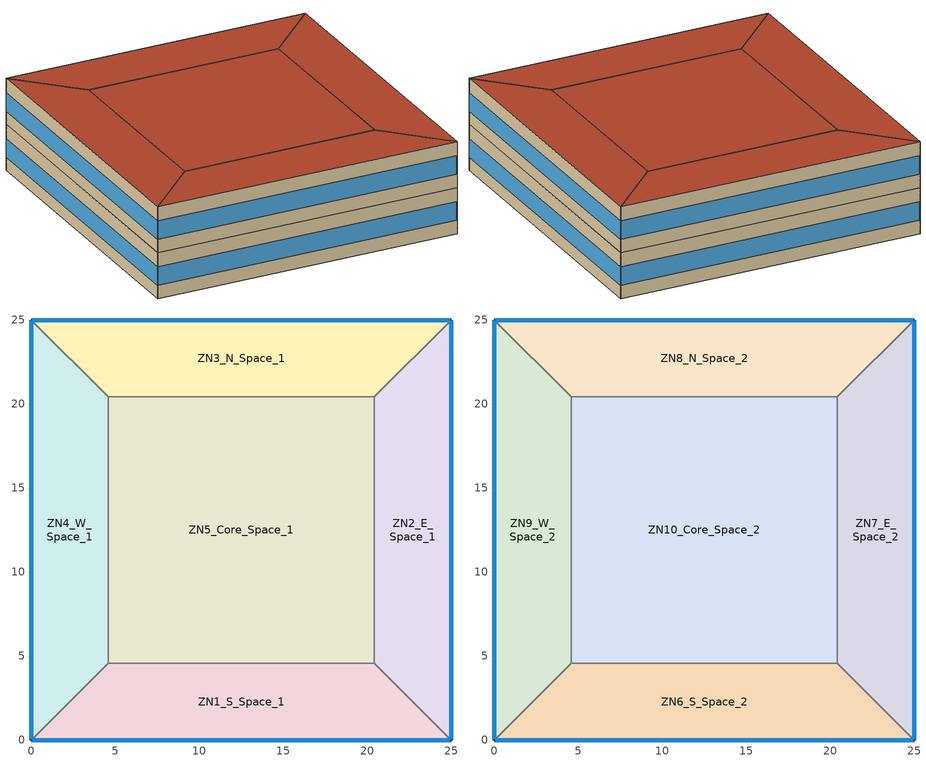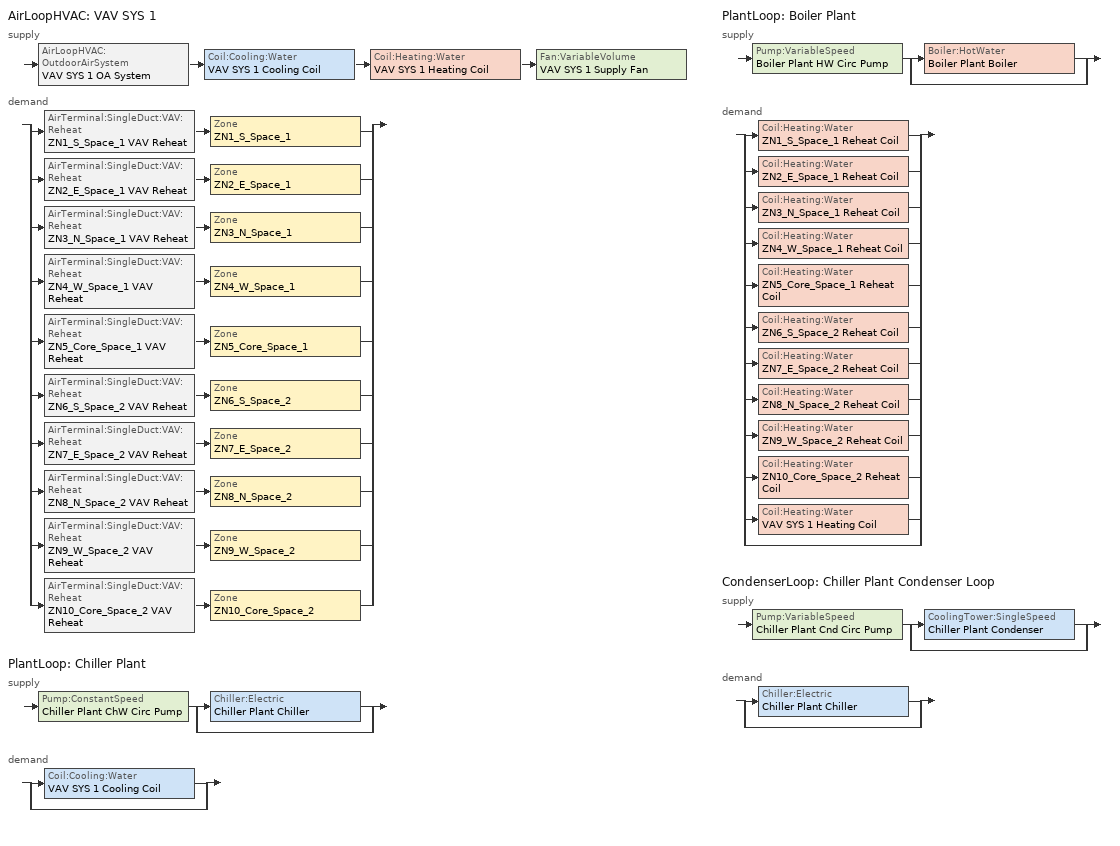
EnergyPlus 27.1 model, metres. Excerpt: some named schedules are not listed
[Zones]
ZN1_S_Space_1
 floor ground (ASHRAE 90.1-2004_Sec 5.5-2_Ext-slab): 0,0 4.57,4.57 20.43,4.57 25,0 z0
 wall outside (ASHRAE 90.1-2004_Sec 5.5-2_Ext-wall): 0,0 25,0 z0:3.8
 wall to ZN2_E_Space_1 (ASHRAE 90.1-2004_Sec 5.5-2_Int-Wall): 25,0 20.43,4.57 z0:3.8
 wall to ZN5_Core_Space_1 (ASHRAE 90.1-2004_Sec 5.5-2_Int-Wall): 20.43,4.57 4.57,4.57 z0:3.8
 wall to ZN4_W_Space_1 (ASHRAE 90.1-2004_Sec 5.5-2_Int-Wall): 4.57,4.57 0,0 z0:3.8
 window (ASHRAE 90.1-2004_Sec 5.5-2_south_window): 0.05,0 24.95,0 z1.1:2.63
ZN2_E_Space_1
 floor ground (ASHRAE 90.1-2004_Sec 5.5-2_Ext-slab): 20.43,4.57 20.43,20.43 25,25 25,0 z0
 wall outside (ASHRAE 90.1-2004_Sec 5.5-2_Ext-wall): 25,0 25,25 z0:3.8
 wall to ZN3_N_Space_1 (ASHRAE 90.1-2004_Sec 5.5-2_Int-Wall): 25,25 20.43,20.43 z0:3.8
 wall to ZN5_Core_Space_1 (ASHRAE 90.1-2004_Sec 5.5-2_Int-Wall): 20.43,20.43 20.43,4.57 z0:3.8
 window (ASHRAE 90.1-2004_Sec 5.5-2_east_window): 25,0.05 25,24.95 z1.1:2.63
ZN3_N_Space_1
 floor ground (ASHRAE 90.1-2004_Sec 5.5-2_Ext-slab): 4.57,20.43 0,25 25,25 20.43,20.43 z0
 wall outside (ASHRAE 90.1-2004_Sec 5.5-2_Ext-wall): 25,25 0,25 z0:3.8
 wall to ZN5_Core_Space_1 (ASHRAE 90.1-2004_Sec 5.5-2_Int-Wall): 4.57,20.43 20.43,20.43 z0:3.8
 wall to ZN4_W_Space_1 (ASHRAE 90.1-2004_Sec 5.5-2_Int-Wall): 0,25 4.57,20.43 z0:3.8
 window (ASHRAE 90.1-2004_Sec 5.5-2_north_window): 24.95,25 0.05,25 z1.1:2.63
ZN4_W_Space_1
 floor ground (ASHRAE 90.1-2004_Sec 5.5-2_Ext-slab): 0,0 0,25 4.57,20.43 4.57,4.57 z0
 wall outside (ASHRAE 90.1-2004_Sec 5.5-2_Ext-wall): 0,25 0,0 z0:3.8
 wall to ZN5_Core_Space_1 (ASHRAE 90.1-2004_Sec 5.5-2_Int-Wall): 4.57,4.57 4.57,20.43 z0:3.8
 window (ASHRAE 90.1-2004_Sec 5.5-2_west_window): 0,24.95 0,0.05 z1.1:2.63
ZN5_Core_Space_1
 floor ground (ASHRAE 90.1-2004_Sec 5.5-2_Ext-slab): 4.57,4.57 4.57,20.43 20.43,20.43 20.43,4.57 z0
ZN6_S_Space_2
 floor to ZN1_S_Space_1 (Int-floor-topside): 0,0 4.57,4.57 20.43,4.57 25,0 z3.8
 wall outside (ASHRAE 90.1-2004_Sec 5.5-2_Ext-wall): 0,0 25,0 z3.8:7.6
 wall to ZN7_E_Space_2 (ASHRAE 90.1-2004_Sec 5.5-2_Int-Wall): 25,0 20.43,4.57 z3.8:7.6
 wall to ZN10_Core_Space_2 (ASHRAE 90.1-2004_Sec 5.5-2_Int-Wall): 20.43,4.57 4.57,4.57 z3.8:7.6
 wall to ZN9_W_Space_2 (ASHRAE 90.1-2004_Sec 5.5-2_Int-Wall): 4.57,4.57 0,0 z3.8:7.6
 window (ASHRAE 90.1-2004_Sec 5.5-2_south_window): 0.05,0 24.95,0 z4.9:6.43
 roof outside (ASHRAE 90.1-2004_Sec 5.5-2_Roof): 4.57,4.57 0,0 25,0 20.43,4.57 z7.6
ZN7_E_Space_2
 floor to ZN2_E_Space_1 (Int-floor-topside): 20.43,4.57 20.43,20.43 25,25 25,0 z3.8
 wall outside (ASHRAE 90.1-2004_Sec 5.5-2_Ext-wall): 25,0 25,25 z3.8:7.6
 wall to ZN8_N_Space_2 (ASHRAE 90.1-2004_Sec 5.5-2_Int-Wall): 25,25 20.43,20.43 z3.8:7.6
 wall to ZN10_Core_Space_2 (ASHRAE 90.1-2004_Sec 5.5-2_Int-Wall): 20.43,20.43 20.43,4.57 z3.8:7.6
 window (ASHRAE 90.1-2004_Sec 5.5-2_east_window): 25,0.05 25,24.95 z4.9:6.43
 roof outside (ASHRAE 90.1-2004_Sec 5.5-2_Roof): 20.43,20.43 20.43,4.57 25,0 25,25 z7.6
ZN8_N_Space_2
 floor to ZN3_N_Space_1 (Int-floor-topside): 4.57,20.43 0,25 25,25 20.43,20.43 z3.8
 wall outside (ASHRAE 90.1-2004_Sec 5.5-2_Ext-wall): 25,25 0,25 z3.8:7.6
 wall to ZN10_Core_Space_2 (ASHRAE 90.1-2004_Sec 5.5-2_Int-Wall): 4.57,20.43 20.43,20.43 z3.8:7.6
 wall to ZN9_W_Space_2 (ASHRAE 90.1-2004_Sec 5.5-2_Int-Wall): 0,25 4.57,20.43 z3.8:7.6
 window (ASHRAE 90.1-2004_Sec 5.5-2_north_window): 24.95,25 0.05,25 z4.9:6.43
 roof outside (ASHRAE 90.1-2004_Sec 5.5-2_Roof): 0,25 4.57,20.43 20.43,20.43 25,25 z7.6
ZN9_W_Space_2
 floor to ZN4_W_Space_1 (Int-floor-topside): 0,0 0,25 4.57,20.43 4.57,4.57 z3.8
 wall outside (ASHRAE 90.1-2004_Sec 5.5-2_Ext-wall): 0,25 0,0 z3.8:7.6
 wall to ZN10_Core_Space_2 (ASHRAE 90.1-2004_Sec 5.5-2_Int-Wall): 4.57,4.57 4.57,20.43 z3.8:7.6
 window (ASHRAE 90.1-2004_Sec 5.5-2_west_window): 0,24.95 0,0.05 z4.9:6.43
 roof outside (ASHRAE 90.1-2004_Sec 5.5-2_Roof): 0,25 0,0 4.57,4.57 4.57,20.43 z7.6
ZN10_Core_Space_2
 floor to ZN5_Core_Space_1 (Int-floor-topside): 4.57,4.57 4.57,20.43 20.43,20.43 20.43,4.57 z3.8
 roof outside (ASHRAE 90.1-2004_Sec 5.5-2_Roof): 4.57,20.43 4.57,4.57 20.43,4.57 20.43,20.43 z7.6
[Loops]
AirLoopHVAC 'VAV SYS 1'
 supply: AirLoopHVAC:OutdoorAirSystem 'VAV SYS 1 OA System' > Coil:Cooling:Water 'VAV SYS 1 Cooling Coil' > Coil:Heating:Water 'VAV SYS 1 Heating Coil' > Fan:VariableVolume 'VAV SYS 1 Supply Fan'
 demand: split
  | AirTerminal:SingleDuct:VAV:Reheat 'ZN1_S_Space_1 VAV Reheat' > Zone 'ZN1_S_Space_1'
  | AirTerminal:SingleDuct:VAV:Reheat 'ZN2_E_Space_1 VAV Reheat' > Zone 'ZN2_E_Space_1'
  | AirTerminal:SingleDuct:VAV:Reheat 'ZN3_N_Space_1 VAV Reheat' > Zone 'ZN3_N_Space_1'
  | AirTerminal:SingleDuct:VAV:Reheat 'ZN4_W_Space_1 VAV Reheat' > Zone 'ZN4_W_Space_1'
  | AirTerminal:SingleDuct:VAV:Reheat 'ZN5_Core_Space_1 VAV Reheat' > Zone 'ZN5_Core_Space_1'
  | AirTerminal:SingleDuct:VAV:Reheat 'ZN6_S_Space_2 VAV Reheat' > Zone 'ZN6_S_Space_2'
  | AirTerminal:SingleDuct:VAV:Reheat 'ZN7_E_Space_2 VAV Reheat' > Zone 'ZN7_E_Space_2'
  | AirTerminal:SingleDuct:VAV:Reheat 'ZN8_N_Space_2 VAV Reheat' > Zone 'ZN8_N_Space_2'
  | AirTerminal:SingleDuct:VAV:Reheat 'ZN9_W_Space_2 VAV Reheat' > Zone 'ZN9_W_Space_2'
  | AirTerminal:SingleDuct:VAV:Reheat 'ZN10_Core_Space_2 VAV Reheat' > Zone 'ZN10_Core_Space_2'
PlantLoop 'Chiller Plant'
 supply: Pump:ConstantSpeed 'Chiller Plant ChW Circ Pump' > split
  | Chiller:Electric 'Chiller Plant Chiller'
  | bypass
 demand: split
  | Coil:Cooling:Water 'VAV SYS 1 Cooling Coil'
  | bypass
PlantLoop 'Boiler Plant'
 supply: Pump:VariableSpeed 'Boiler Plant HW Circ Pump' > split
  | Boiler:HotWater 'Boiler Plant Boiler'
  | bypass
 demand: split
  | Coil:Heating:Water 'ZN1_S_Space_1 Reheat Coil'
  | Coil:Heating:Water 'ZN2_E_Space_1 Reheat Coil'
  | Coil:Heating:Water 'ZN3_N_Space_1 Reheat Coil'
  | Coil:Heating:Water 'ZN4_W_Space_1 Reheat Coil'
  | Coil:Heating:Water 'ZN5_Core_Space_1 Reheat Coil'
  | Coil:Heating:Water 'ZN6_S_Space_2 Reheat Coil'
  | Coil:Heating:Water 'ZN7_E_Space_2 Reheat Coil'
  | Coil:Heating:Water 'ZN8_N_Space_2 Reheat Coil'
  | Coil:Heating:Water 'ZN9_W_Space_2 Reheat Coil'
  | Coil:Heating:Water 'ZN10_Core_Space_2 Reheat Coil'
  | Coil:Heating:Water 'VAV SYS 1 Heating Coil'
  | bypass
CondenserLoop 'Chiller Plant Condenser Loop'
 supply: Pump:VariableSpeed 'Chiller Plant Cnd Circ Pump' > split
  | CoolingTower:SingleSpeed 'Chiller Plant Condenser'
  | bypass
 demand: split
  | Chiller:Electric 'Chiller Plant Chiller'
  | bypass
[Building]
AutoBuilt Model: North Axis {deg}=0; Terrain=City; Loads Convergence Tolerance Value {W}=0.04; Temperature Convergence Tolerance Value {deltaC}=0.2; Solar Distribution=FullInteriorAndExterior; Maximum Number of Warmup Days=25; Minimum Number of Warmup Days=6
[Site:Location]
Orlando_FL_USA Design_Conditions: Latitude {deg}=28.55; Longitude {deg}=-81.33; Time Zone {hr}=-5; Elevation {m}=32
[SizingPeriod:DesignDay] Day of Month=21; Humidity Condition Type=WetBulb; Barometric Pressure {Pa}=100941; Rain Indicator=No; Snow Indicator=No; Daylight Saving Time Indicator=No; Solar Model Indicator=ASHRAEClearSky
Name | Month | Day Type | Maximum Dry-Bulb Temperature {C} | Daily Dry-Bulb Temperature Range {deltaC} | Wetbulb or DewPoint at Maximum Dry-Bulb {C} | Wind Speed {m/s} | Wind Direction {deg} | Sky Clearness
Orlando Ann Htg 99.6% Condns DB | 1 | WinterDesignDay | 4 | 0 | 4 | 3.7 | 330 | 0
Orlando Ann Clg .4% Condns WB=>MDB | 7 | SummerDesignDay | 30.7 | 9 | 26.8 | 3.9 | 270 | 1
[Site:GroundTemperature:BuildingSurface]
19, 20.01, 20.07, 20.12, 20.17, 20.23, 20.28, 20.31, 20.3, 20.3, 20.29, 20.27
[Site:Precipitation]
Precipitation Model Type=ScheduleAndDesignLevel; Design Level for Total Annual Precipitation {m/yr}=1; Precipitation Rates Schedule=precipitationMiami; Average Total Annual Precipitation {m/yr}=1
[Material] Thermal Absorptance=0.9; Solar Absorptance=0.7
Name | Roughness | Thickness {m} | Conductivity {W/m-K} | Density {kg/m3} | Specific Heat {J/kg-K} | Visible Absorptance
Wood 6inch | MediumSmooth | 0.15 | 0.12 | 540 | 1210 | 0.7
MAT-CC05 4  MW CONCRETE | Rough | 0.1 | 0.858 | 1968 | 836.8 | 0.2
ASHRAE 90.1-2004_Sec 5.5-2_Roof Insulation_1 | MediumRough | 0.125 | 0.049 | 265 | 836.8 | 0.7
ASHRAE 90.1-2004_Sec 5.5-2_MAT-METAL | MediumSmooth | 0.0015 | 45.006 | 7680 | 418.4 | 0.3
ASHRAE 90.1-2004_Sec 5.5-2_GP01 1/2 GYPSUM | Smooth | 0.0127 | 0.16 | 800 | 1090 | 0.5
ASHRAE 90.1-2004_Sec 5.5-2_Wall Insulation_1 | MediumRough | 0.0376 | 0.045 | 265 | 836.8 | 0.7
ASHRAE 90.1-2004_Sec 5.5-2_MAT-CC05 8 HW CONCRETE | Rough | 0.2032 | 1.311 | 2240 | 836.8 | 0.7
[Material:NoMass] Thermal Absorptance=0.9; Solar Absorptance=0.7
Name | Roughness | Thermal Resistance {m2-K/W} | Visible Absorptance
CP02 CARPET PAD | VeryRough | 0.21648 | 0.8
ASHRAE 90.1-2004_Sec 5.5-2_MAT-SHEATH | Rough | 0.3626 | 0.7
ASHRAE 90.1-2004_Sec 5.5-2_CP02 CARPET PAD | VeryRough | 0.2165 | 0.8
[Material:RoofVegetation]
BaseEco: Height of Plants {m}=0.5; Leaf Area Index=5; Leaf Reflectivity=0.2; Leaf Emissivity=0.95; Minimum Stomatal Resistance {s/m}=180; Soil Layer=EcoRoofSoil; Roughness=MediumSmooth; Thickness {m}=0.18; Conductivity of Dry Soil {W/m-K}=0.4; Density of Dry Soil {kg/m3}=641; Specific Heat of Dry Soil {J/kg-K}=1100; Thermal Absorptance=0.95; Solar Absorptance=0.8; Visible Absorptance=0.7; Saturation Volumetric Moisture Content of the Soil Layer=0.4; Residual Volumetric Moisture Content of the Soil Layer=0.01; Initial Volumetric Moisture Content of the Soil Layer=0.2; Moisture Diffusion Calculation Method=Simple
[WindowMaterial:Glazing] Optical Data Type=SpectralAverage; Thickness {m}=0.003; Infrared Transmittance at Normal Incidence=0; Front Side Infrared Hemispherical Emissivity=0.999; Back Side Infrared Hemispherical Emissivity=0.999
Name | Solar Transmittance at Normal Incidence | Front Side Solar Reflectance at Normal Incidence | Back Side Solar Reflectance at Normal Incidence | Visible Transmittance at Normal Incidence | Front Side Visible Reflectance at Normal Incidence | Back Side Visible Reflectance at Normal Incidence | Conductivity {W/m-K}
ASHRAE 90.1-2004_Sec 5.5-2_Theoretical Glass 6 | 0.2387 | 0.7113 | 0.7113 | 0.2467 | 0.7033 | 0.7033 | 101.458
ASHRAE 90.1-2004_Sec 5.5-2_Theoretical Glass 7 | 0.5945 | 0.3555 | 0.3555 | 0.6684 | 0.2816 | 0.2816 | 101.948
[Construction]
InteriorFurnishings: Wood 6inch
INT-FLOOR-TOPSIDE: MAT-CC05 4  MW CONCRETE, CP02 CARPET PAD
INT-FLOOR-UNDERSIDE: CP02 CARPET PAD, MAT-CC05 4  MW CONCRETE
ASHRAE 90.1-2004_Sec 5.5-2_Roof: BaseEco, ASHRAE 90.1-2004_Sec 5.5-2_Roof Insulation_1, ASHRAE 90.1-2004_Sec 5.5-2_MAT-METAL
ASHRAE 90.1-2004_Sec 5.5-2_Int-Wall: ASHRAE 90.1-2004_Sec 5.5-2_GP01 1/2 GYPSUM, ASHRAE 90.1-2004_Sec 5.5-2_GP01 1/2 GYPSUM
ASHRAE 90.1-2004_Sec 5.5-2_Ext-wall: ASHRAE 90.1-2004_Sec 5.5-2_MAT-SHEATH, ASHRAE 90.1-2004_Sec 5.5-2_Wall Insulation_1, ASHRAE 90.1-2004_Sec 5.5-2_GP01 1/2 GYPSUM
ASHRAE 90.1-2004_Sec 5.5-2_Ext-slab: ASHRAE 90.1-2004_Sec 5.5-2_MAT-CC05 8 HW CONCRETE, ASHRAE 90.1-2004_Sec 5.5-2_CP02 CARPET PAD
ASHRAE 90.1-2004_Sec 5.5-2_south_window; ASHRAE 90.1-2004_Sec 5.5-2_east_window; ASHRAE 90.1-2004_Sec 5.5-2_west_window: ASHRAE 90.1-2004_Sec 5.5-2_Theoretical Glass 6
ASHRAE 90.1-2004_Sec 5.5-2_north_window: ASHRAE 90.1-2004_Sec 5.5-2_Theoretical Glass 7
[RoofIrrigation]
Irrigation Model Type=SmartSchedule; Irrigation Rate Schedule=IRRIGATIONSCHD
[Zone] Type=1; Multiplier=1; Ceiling Height {m}=3.8; Floor Area {m2}=Autocalculate; Part of Total Floor Area=Yes
Name | Volume {m3}
ZN1_S_Space_1; ZN2_E_Space_1; ZN3_N_Space_1; ZN4_W_Space_1; ZN6_S_Space_2; ZN7_E_Space_2; ZN8_N_Space_2; ZN9_W_Space_2 | 354.787
ZN5_Core_Space_1; ZN10_Core_Space_2 | 955.85
[InternalMass] Construction=InteriorFurnishings
Name | Zone or ZoneList | Surface Area {m2}
ZN1_S_Space_1 | ZN1_S_Space_1 | 186.73
ZN2_E_Space_1 | ZN2_E_Space_1 | 186.73
ZN3_N_Space_1 | ZN3_N_Space_1 | 186.73
ZN4_W_Space_1 | ZN4_W_Space_1 | 186.73
ZN5_Core_Space_1 | ZN5_Core_Space_1 | 503.079
ZN6_S_Space_2 | ZN6_S_Space_2 | 186.73
ZN7_E_Space_2 | ZN7_E_Space_2 | 186.73
ZN8_N_Space_2 | ZN8_N_Space_2 | 186.73
ZN9_W_Space_2 | ZN9_W_Space_2 | 186.73
ZN10_Core_Space_2 | ZN10_Core_Space_2 | 503.079
[People] Number of People Schedule=BLDG_OCC_SCH; Number of People Calculation Method=People; Fraction Radiant=0.3; Activity Level Schedule=ACTIVITY_SCH; Carbon Dioxide Generation Rate {m3/s-W}=3.82e-08; Mean Radiant Temperature Calculation Type=EnclosureAveraged; Work Efficiency Schedule=WORK_EFF_SCH; Clothing Insulation Calculation Method=ClothingInsulationSchedule; Clothing Insulation Schedule=CLOTHING_SCH; Air Velocity Schedule=AIR_VELO_SCH; Thermal Comfort Model 1 Type=Fanger
Name | Zone or ZoneList or Space or SpaceList | Number of People
ZN1_S_Space_1 | ZN1_S_Space_1 | 3.651
ZN2_E_Space_1 | ZN2_E_Space_1 | 3.651
ZN3_N_Space_1 | ZN3_N_Space_1 | 3.651
ZN4_W_Space_1 | ZN4_W_Space_1 | 3.651
ZN5_Core_Space_1 | ZN5_Core_Space_1 | 9.835
ZN6_S_Space_2 | ZN6_S_Space_2 | 3.651
ZN7_E_Space_2 | ZN7_E_Space_2 | 3.651
ZN8_N_Space_2 | ZN8_N_Space_2 | 3.651
ZN9_W_Space_2 | ZN9_W_Space_2 | 3.651
ZN10_Core_Space_2 | ZN10_Core_Space_2 | 9.835
[Lights] Schedule=BLDG_LIGHT_SCH; Design Level Calculation Method=LightingLevel; Return Air Fraction=0.4; Fraction Radiant=0.2; Fraction Visible=0.2; Fraction Replaceable=1
Name | Zone or ZoneList or Space or SpaceList | Lighting Level {W}
ZN1_S_Space_1_Lights | ZN1_S_Space_1 | 1008.343
ZN2_E_Space_1_Lights | ZN2_E_Space_1 | 1008.343
ZN3_N_Space_1_Lights | ZN3_N_Space_1 | 1008.343
ZN4_W_Space_1_Lights | ZN4_W_Space_1 | 1008.343
ZN5_Core_Space_1_Lights | ZN5_Core_Space_1 | 2716.628
ZN6_S_Space_2_Lights | ZN6_S_Space_2 | 1008.343
ZN7_E_Space_2_Lights | ZN7_E_Space_2 | 1008.343
ZN8_N_Space_2_Lights | ZN8_N_Space_2 | 1008.343
ZN9_W_Space_2_Lights | ZN9_W_Space_2 | 1008.343
ZN10_Core_Space_2_Lights | ZN10_Core_Space_2 | 2716.628
[ElectricEquipment] Schedule=BLDG_EQUIP_SCH; Design Level Calculation Method=EquipmentLevel; Fraction Latent=0; Fraction Radiant=0.5; Fraction Lost=0
Name | Zone or ZoneList or Space or SpaceList | Design Level {W}
ZN1_S_Space_1_Equip | ZN1_S_Space_1 | 753.456
ZN2_E_Space_1_Equip | ZN2_E_Space_1 | 753.456
ZN3_N_Space_1_Equip | ZN3_N_Space_1 | 753.456
ZN4_W_Space_1_Equip | ZN4_W_Space_1 | 753.456
ZN5_Core_Space_1_Equip | ZN5_Core_Space_1 | 2029.925
ZN6_S_Space_2_Equip | ZN6_S_Space_2 | 753.456
ZN7_E_Space_2_Equip | ZN7_E_Space_2 | 753.456
ZN8_N_Space_2_Equip | ZN8_N_Space_2 | 753.456
ZN9_W_Space_2_Equip | ZN9_W_Space_2 | 753.456
ZN10_Core_Space_2_Equip | ZN10_Core_Space_2 | 2029.925
[Exterior:Lights]
Exterior Facade Lighting: Schedule=ALWAYS_ON; Design Level {W}=0; Control Option=AstronomicalClock
[Daylighting:Controls] Daylighting Method=SplitFlux; Lighting Control Type=Stepped; Minimum Input Power Fraction for Continuous or ContinuousOff Dimming Control=0.3; Minimum Light Output Fraction for Continuous or ContinuousOff Dimming Control=0.2; Number of Stepped Control Steps=3; Probability Lighting will be Reset When Needed in Manual Stepped Control=1; Glare Calculation Azimuth Angle of View Direction Clockwise from Zone y-Axis {deg}=180; Maximum Allowable Discomfort Glare Index=20; Fraction of Lights Controlled by Reference Point 1=1; Illuminance Setpoint at Reference Point 1 {lux}=400
Name | Zone or Space | Glare Calculation Daylighting Reference Point | Daylighting Reference Point 1
ZN1_S_Space_1_DaylCtrl | ZN1_S_Space_1 | ZN1_S_Space_1_DaylRefPt1 | ZN1_S_Space_1_DaylRefPt1
ZN2_E_Space_1_DaylCtrl | ZN2_E_Space_1 | ZN2_E_Space_1_DaylRefPt1 | ZN2_E_Space_1_DaylRefPt1
ZN3_N_Space_1_DaylCtrl | ZN3_N_Space_1 | ZN3_N_Space_1_DaylRefPt1 | ZN3_N_Space_1_DaylRefPt1
ZN4_W_Space_1_DaylCtrl | ZN4_W_Space_1 | ZN4_W_Space_1_DaylRefPt1 | ZN4_W_Space_1_DaylRefPt1
ZN6_S_Space_2_DaylCtrl | ZN6_S_Space_2 | ZN6_S_Space_2_DaylRefPt1 | ZN6_S_Space_2_DaylRefPt1
ZN7_E_Space_2_DaylCtrl | ZN7_E_Space_2 | ZN7_E_Space_2_DaylRefPt1 | ZN7_E_Space_2_DaylRefPt1
ZN8_N_Space_2_DaylCtrl | ZN8_N_Space_2 | ZN8_N_Space_2_DaylRefPt1 | ZN8_N_Space_2_DaylRefPt1
ZN9_W_Space_2_DaylCtrl | ZN9_W_Space_2 | ZN9_W_Space_2_DaylRefPt1 | ZN9_W_Space_2_DaylRefPt1
[ZoneInfiltration:DesignFlowRate] Schedule=INFIL_SCH; Design Flow Rate Calculation Method=Flow/Zone; Constant Term Coefficient=1; Temperature Term Coefficient=0; Velocity Term Coefficient=0; Velocity Squared Term Coefficient=0
Name | Zone or ZoneList or Space or SpaceList | Design Flow Rate {m3/s}
ZN1_S_Space_1_Infil_1 | ZN1_S_Space_1 | 0.04928
ZN2_E_Space_1_Infil_1 | ZN2_E_Space_1 | 0.04928
ZN3_N_Space_1_Infil_1 | ZN3_N_Space_1 | 0.04928
ZN4_W_Space_1_Infil_1 | ZN4_W_Space_1 | 0.04928
ZN5_Core_Space_1_Infil_1 | ZN5_Core_Space_1 | 0.13276
ZN6_S_Space_2_Infil_1 | ZN6_S_Space_2 | 0.04928
ZN7_E_Space_2_Infil_1 | ZN7_E_Space_2 | 0.04928
ZN8_N_Space_2_Infil_1 | ZN8_N_Space_2 | 0.04928
ZN9_W_Space_2_Infil_1 | ZN9_W_Space_2 | 0.04928
ZN10_Core_Space_2_Infil_1 | ZN10_Core_Space_2 | 0.13276
[Sizing:Zone] Zone Cooling Design Supply Air Temperature Input Method=SupplyAirTemperature; Zone Cooling Design Supply Air Temperature {C}=14; Zone Heating Design Supply Air Temperature Input Method=SupplyAirTemperature; Zone Heating Design Supply Air Temperature {C}=50; Zone Cooling Design Supply Air Humidity Ratio {kgWater/kgDryAir}=0.008; Zone Heating Design Supply Air Humidity Ratio {kgWater/kgDryAir}=0.008; Zone Heating Sizing Factor=0; Zone Cooling Sizing Factor=0; Cooling Design Air Flow Method=DesignDay; Cooling Design Air Flow Rate {m3/s}=0; Heating Design Air Flow Method=DesignDay; Heating Design Air Flow Rate {m3/s}=0; Account for Dedicated Outdoor Air System=No; Dedicated Outdoor Air System Control Strategy=NeutralSupplyAir; Dedicated Outdoor Air Low Setpoint Temperature for Design {C}=Autosize; Dedicated Outdoor Air High Setpoint Temperature for Design {C}=Autosize
Name | Design Specification Outdoor Air Object
ZN1_S_Space_1 | SZ DSOA ZN1_S_Space_1
ZN2_E_Space_1 | SZ DSOA ZN2_E_Space_1
ZN3_N_Space_1 | SZ DSOA ZN3_N_Space_1
ZN4_W_Space_1 | SZ DSOA ZN4_W_Space_1
ZN5_Core_Space_1 | SZ DSOA ZN5_Core_Space_1
ZN6_S_Space_2 | SZ DSOA ZN6_S_Space_2
ZN7_E_Space_2 | SZ DSOA ZN7_E_Space_2
ZN8_N_Space_2 | SZ DSOA ZN8_N_Space_2
ZN9_W_Space_2 | SZ DSOA ZN9_W_Space_2
ZN10_Core_Space_2 | SZ DSOA ZN10_Core_Space_2
[DesignSpecification:OutdoorAir] Outdoor Air Method=Flow/Person; Outdoor Air Flow per Person {m3/s-person}=0.01; Outdoor Air Flow per Zone Floor Area {m3/s-m2}=0; Outdoor Air Flow per Zone {m3/s}=0
SZ DSOA ZN1_S_Space_1; SZ DSOA ZN2_E_Space_1; SZ DSOA ZN3_N_Space_1; SZ DSOA ZN4_W_Space_1; SZ DSOA ZN5_Core_Space_1; SZ DSOA ZN6_S_Space_2; SZ DSOA ZN7_E_Space_2; SZ DSOA ZN8_N_Space_2; SZ DSOA ZN9_W_Space_2; SZ DSOA ZN10_Core_Space_2
[Sizing:System]
VAV SYS 1: Type of Load to Size On=Sensible; Design Outdoor Air Flow Rate {m3/s}=Autosize; Central Heating Maximum System Air Flow Ratio=0.3; Preheat Design Temperature {C}=7; Preheat Design Humidity Ratio {kgWater/kgDryAir}=0.008; Precool Design Temperature {C}=11; Precool Design Humidity Ratio {kgWater/kgDryAir}=0.008; Central Cooling Design Supply Air Temperature {C}=12.8; Central Heating Design Supply Air Temperature {C}=16.7; Type of Zone Sum to Use=NonCoincident; 100% Outdoor Air in Cooling=No; 100% Outdoor Air in Heating=No; Central Cooling Design Supply Air Humidity Ratio {kgWater/kgDryAir}=0.008; Central Heating Design Supply Air Humidity Ratio {kgWater/kgDryAir}=0.008; Cooling Supply Air Flow Rate Method=DesignDay; Cooling Supply Air Flow Rate {m3/s}=0; Heating Supply Air Flow Rate Method=DesignDay; Heating Supply Air Flow Rate {m3/s}=0; Zone Maximum Outdoor Air Fraction=1; Cooling Design Capacity Method=CoolingDesignCapacity; Cooling Design Capacity {W}=Autosize; Heating Design Capacity Method=HeatingDesignCapacity; Heating Design Capacity {W}=Autosize; Central Cooling Capacity Control Method=VAV
[Sizing:Plant]
Name | Loop Type | Design Loop Exit Temperature {C} | Loop Design Temperature Difference {deltaC}
Chiller Plant | Cooling | 7.22 | 6.67
Chiller Plant Condenser Loop | Condenser | 29.4 | 5.6
Boiler Plant | Heating | 82 | 11
[PlantLoop] Fluid Type=Water; Maximum Loop Flow Rate {m3/s}=Autosize; Minimum Loop Flow Rate {m3/s}=0; Plant Loop Volume {m3}=Autocalculate; Load Distribution Scheme=Optimal
Name | Plant Equipment Operation Scheme | Maximum Loop Temperature {C} | Minimum Loop Temperature {C}
Chiller Plant | Chiller Plant Operation | 98 | 1
Boiler Plant | Boiler Plant Operation | 100 | 10
[CondenserLoop]
Chiller Plant Condenser Loop: Fluid Type=Water; Condenser Equipment Operation Scheme=Chiller Plant Condenser Loop Operation; Maximum Loop Temperature {C}=80; Minimum Loop Temperature {C}=5; Maximum Loop Flow Rate {m3/s}=Autosize; Minimum Loop Flow Rate {m3/s}=0; Condenser Loop Volume {m3}=Autocalculate; Load Distribution Scheme=SequentialLoad
[SetpointManager:FollowOutdoorAirTemperature]
MyCondenserControl: Control Variable=Temperature; Reference Temperature Type=OutdoorAirWetBulb; Offset Temperature Difference {deltaC}=0; Maximum Setpoint Temperature {C}=80; Minimum Setpoint Temperature {C}=5; Setpoint Node or NodeList=Chiller Plant Cnd Supply Outlet Node
[PlantEquipmentOperationSchemes] Control Scheme 1 Schedule=PlantOnSched
Name | Control Scheme 1
Chiller Plant Operation | Chiller Plant ChW Supply
Boiler Plant Operation | Boiler Plant Heat Supply
[CondenserEquipmentOperationSchemes]
Chiller Plant Condenser Loop Operation: Control Scheme 1=Chiller Plant Condenser Only; Control Scheme 1 Schedule=PlantOnSched
[PlantEquipmentOperation:CoolingLoad] Load Range 1 Lower Limit {W}=0
Name | Load Range 1 Upper Limit {W} | Range 1 Equipment List
Chiller Plant ChW Supply | 1e+15 | Chiller Plant ChW Plant
Chiller Plant Condenser Only | 1e+12 | Chiller Plant Condenser plant
[PlantEquipmentOperation:HeatingLoad]
Boiler Plant Heat Supply: Load Range 1 Lower Limit {W}=0; Load Range 1 Upper Limit {W}=1e+15; Range 1 Equipment List=Boiler Plant heating plant
[PlantEquipmentList]
Chiller Plant ChW Plant: Chiller Plant Chiller
Boiler Plant heating plant: Boiler Plant Boiler
[CondenserEquipmentList]
Chiller Plant Condenser plant: Chiller Plant Condenser
[AirLoopHVAC]
VAV SYS 1: Design Supply Air Flow Rate {m3/s}=Autosize
[AvailabilityManager:Scheduled]
VAV SYS 1 Availability 1: Schedule=FAN_SCH
[SetpointManager:Scheduled] Control Variable=Temperature
Name | Schedule | Setpoint Node or NodeList
VAV SYS 1 Supply Air Temp Manager | Seasonal-Reset-Supply-Air-Temp-Sch | VAV SYS 1 Supply Air Temp Nodes
VAV SYS 1 Heating Coil Air Temp Manager | Heating-Supply-Air-Temp-Sch | VAV SYS 1 Heating Supply Air Temp Nodes
Chiller Plant ChW Temp Manager | CW-Loop-Temp-Schedule | Chiller Plant ChW Supply Outlet Node
Boiler Plant HW Temp Manager | HW-Loop-Temp-Schedule | Boiler Plant HW Supply Outlet Node
Boiler Plant Boiler Setpoint Manager | HW-Loop-Temp-Schedule | Boiler Plant Boiler Outlet Node
[SetpointManager:MixedAir] Control Variable=Temperature
Name | Setpoint Node or NodeList
VAV SYS 1 Cooling Coil Air Temp Manager | VAV SYS 1 Cooling Coil Outlet
VAV SYS 1 Mixed Air Temp Manager | VAV SYS 1 Mixed Air Outlet
[Controller:WaterCoil] Control Variable=Temperature; Actuator Variable=Flow; Maximum Actuated Flow {m3/s}=Autosize; Minimum Actuated Flow {m3/s}=0
Name | Action | Controller Convergence Tolerance {deltaC}
VAV SYS 1 Cooling Coil Controller | Reverse
VAV SYS 1 Heating Coil Controller | Normal | 0.0001
[Controller:OutdoorAir]
VAV SYS 1 OA Controller: Minimum Outdoor Air Flow Rate {m3/s}=Autosize; Maximum Outdoor Air Flow Rate {m3/s}=Autosize; Economizer Control Type=NoEconomizer; Economizer Control Action Type=ModulateFlow; Economizer Maximum Limit Dry-Bulb Temperature {C}=19; Economizer Minimum Limit Dry-Bulb Temperature {C}=4; Lockout Type=NoLockout; Minimum Limit Type=FixedMinimum; Minimum Outdoor Air Schedule=MinOA_Sched
[Zone equipment]
ZN1_S_Space_1: ZN1_S_Space_1 VAV Reheat
ZN2_E_Space_1: ZN2_E_Space_1 VAV Reheat
ZN3_N_Space_1: ZN3_N_Space_1 VAV Reheat
ZN4_W_Space_1: ZN4_W_Space_1 VAV Reheat
ZN5_Core_Space_1: ZN5_Core_Space_1 VAV Reheat
ZN6_S_Space_2: ZN6_S_Space_2 VAV Reheat
ZN7_E_Space_2: ZN7_E_Space_2 VAV Reheat
ZN8_N_Space_2: ZN8_N_Space_2 VAV Reheat
ZN9_W_Space_2: ZN9_W_Space_2 VAV Reheat
ZN10_Core_Space_2: ZN10_Core_Space_2 VAV Reheat
[AirTerminal:SingleDuct:VAV:Reheat] Availability Schedule=ReheatCoilAvailSched; Maximum Air Flow Rate {m3/s}=Autosize; Zone Minimum Air Flow Input Method=Constant; Constant Minimum Air Flow Fraction=0.3; Maximum Hot Water or Steam Flow Rate {m3/s}=Autosize; Minimum Hot Water or Steam Flow Rate {m3/s}=0; Convergence Tolerance=0.001; Damper Heating Action=ReverseWithLimits; Maximum Flow per Zone Floor Area During Reheat {m3/s-m2}=Autosize; Maximum Flow Fraction During Reheat=Autosize
Name | Reheat Coil
ZN1_S_Space_1 VAV Reheat | ZN1_S_Space_1 Reheat Coil
ZN2_E_Space_1 VAV Reheat | ZN2_E_Space_1 Reheat Coil
ZN3_N_Space_1 VAV Reheat | ZN3_N_Space_1 Reheat Coil
ZN4_W_Space_1 VAV Reheat | ZN4_W_Space_1 Reheat Coil
ZN5_Core_Space_1 VAV Reheat | ZN5_Core_Space_1 Reheat Coil
ZN6_S_Space_2 VAV Reheat | ZN6_S_Space_2 Reheat Coil
ZN7_E_Space_2 VAV Reheat | ZN7_E_Space_2 Reheat Coil
ZN8_N_Space_2 VAV Reheat | ZN8_N_Space_2 Reheat Coil
ZN9_W_Space_2 VAV Reheat | ZN9_W_Space_2 Reheat Coil
ZN10_Core_Space_2 VAV Reheat | ZN10_Core_Space_2 Reheat Coil
[ZoneControl:Thermostat] Control Type Schedule=Dual Zone Control Type Sched
Name | Zone or ZoneList | Control 1
ZN1_S_Space_1 Thermostat | ZN1_S_Space_1 | ZN1_S_Space_1 DualSPSched
ZN2_E_Space_1 Thermostat | ZN2_E_Space_1 | ZN2_E_Space_1 DualSPSched
ZN3_N_Space_1 Thermostat | ZN3_N_Space_1 | ZN3_N_Space_1 DualSPSched
ZN4_W_Space_1 Thermostat | ZN4_W_Space_1 | ZN4_W_Space_1 DualSPSched
ZN5_Core_Space_1 Thermostat | ZN5_Core_Space_1 | ZN5_Core_Space_1 DualSPSched
ZN6_S_Space_2 Thermostat | ZN6_S_Space_2 | ZN6_S_Space_2 DualSPSched
ZN7_E_Space_2 Thermostat | ZN7_E_Space_2 | ZN7_E_Space_2 DualSPSched
ZN8_N_Space_2 Thermostat | ZN8_N_Space_2 | ZN8_N_Space_2 DualSPSched
ZN9_W_Space_2 Thermostat | ZN9_W_Space_2 | ZN9_W_Space_2 DualSPSched
ZN10_Core_Space_2 Thermostat | ZN10_Core_Space_2 | ZN10_Core_Space_2 DualSPSched
[ThermostatSetpoint:DualSetpoint] Heating Setpoint Temperature Schedule=HtgSetP_Sch; Cooling Setpoint Temperature Schedule=ClgSetP_Sch
ZN1_S_Space_1 DualSPSched; ZN2_E_Space_1 DualSPSched; ZN3_N_Space_1 DualSPSched; ZN4_W_Space_1 DualSPSched; ZN5_Core_Space_1 DualSPSched; ZN6_S_Space_2 DualSPSched; ZN7_E_Space_2 DualSPSched; ZN8_N_Space_2 DualSPSched; ZN9_W_Space_2 DualSPSched; ZN10_Core_Space_2 DualSPSched
[Boiler:HotWater]
Boiler Plant Boiler: Fuel Type=NaturalGas; Nominal Capacity {W}=Autosize; Nominal Thermal Efficiency=0.8; Efficiency Curve Temperature Evaluation Variable=LeavingBoiler; Normalized Boiler Efficiency Curve=BoilerEfficiency; Design Water Flow Rate {m3/s}=Autosize; Minimum Part Load Ratio=0; Maximum Part Load Ratio=1.2; Optimum Part Load Ratio=1; Water Outlet Upper Temperature Limit {C}=100; Boiler Flow Mode=LeavingSetpointModulated
[Chiller:Electric]
Chiller Plant Chiller: Condenser Type=WaterCooled; Nominal Capacity {W}=Autosize; Nominal COP {W/W}=3; Minimum Part Load Ratio=0; Maximum Part Load Ratio=1; Optimum Part Load Ratio=0.65; Design Condenser Inlet Temperature {C}=35; Temperature Rise Coefficient=2.778; Design Chilled Water Outlet Temperature {C}=6.67; Design Chilled Water Flow Rate {m3/s}=Autosize; Design Condenser Fluid Flow Rate {m3/s}=Autosize; Coefficient 1 of Capacity Ratio Curve=0.9949; Coefficient 2 of Capacity Ratio Curve=-0.045954; Coefficient 3 of Capacity Ratio Curve=-0.0013543; Coefficient 1 of Power Ratio Curve=2.333; Coefficient 2 of Power Ratio Curve=-1.975; Coefficient 3 of Power Ratio Curve=0.6121; Coefficient 1 of Full Load Ratio Curve=0.03303; Coefficient 2 of Full Load Ratio Curve=0.6852; Coefficient 3 of Full Load Ratio Curve=0.2818; Chilled Water Outlet Temperature Lower Limit {C}=5; Chiller Flow Mode=ConstantFlow
[CoolingTower:SingleSpeed]
Chiller Plant Condenser: Design Water Flow Rate {m3/s}=Autosize; Design Air Flow Rate {m3/s}=Autosize; Design Fan Power {W}=Autosize; Design U-Factor Times Area Value {W/K}=Autosize; Free Convection Regime Air Flow Rate {m3/s}=Autocalculate; Free Convection Regime U-Factor Times Area Value {W/K}=Autocalculate
[Pump:VariableSpeed] Design Maximum Flow Rate {m3/s}=Autosize; Design Pump Head {Pa}=179352; Design Power Consumption {W}=Autosize; Motor Efficiency=0.9; Fraction of Motor Inefficiencies to Fluid Stream=0; Coefficient 1 of the Part Load Performance Curve=0; Coefficient 2 of the Part Load Performance Curve=1; Coefficient 3 of the Part Load Performance Curve=0; Coefficient 4 of the Part Load Performance Curve=0; Design Minimum Flow Rate {m3/s}=0; Pump Control Type=Intermittent
Chiller Plant Cnd Circ Pump; Boiler Plant HW Circ Pump
[Pump:ConstantSpeed]
Chiller Plant ChW Circ Pump: Design Flow Rate {m3/s}=Autosize; Design Pump Head {Pa}=179352; Design Power Consumption {W}=Autosize; Motor Efficiency=0.9; Fraction of Motor Inefficiencies to Fluid Stream=0; Pump Control Type=Intermittent
[Coil:Cooling:Water]
VAV SYS 1 Cooling Coil: Availability Schedule=CoolingCoilAvailSched; Design Water Flow Rate {m3/s}=Autosize; Design Air Flow Rate {m3/s}=Autosize; Design Inlet Water Temperature {C}=Autosize; Design Inlet Air Temperature {C}=Autosize; Design Outlet Air Temperature {C}=Autosize; Design Inlet Air Humidity Ratio {kgWater/kgDryAir}=Autosize; Design Outlet Air Humidity Ratio {kgWater/kgDryAir}=Autosize; Type of Analysis=SimpleAnalysis; Heat Exchanger Configuration=CrossFlow
[Coil:Heating:Water] Availability Schedule=ReheatCoilAvailSched; U-Factor Times Area Value {W/K}=Autosize; Maximum Water Flow Rate {m3/s}=Autosize; Performance Input Method=UFactorTimesAreaAndDesignWaterFlowRate; Rated Capacity {W}=Autosize; Rated Inlet Water Temperature {C}=82.2; Rated Inlet Air Temperature {C}=16.6; Rated Outlet Water Temperature {C}=71.1; Rated Outlet Air Temperature {C}=32.2
ZN1_S_Space_1 Reheat Coil; ZN2_E_Space_1 Reheat Coil; ZN3_N_Space_1 Reheat Coil; ZN4_W_Space_1 Reheat Coil; ZN5_Core_Space_1 Reheat Coil; ZN6_S_Space_2 Reheat Coil; ZN7_E_Space_2 Reheat Coil; ZN8_N_Space_2 Reheat Coil; ZN9_W_Space_2 Reheat Coil; ZN10_Core_Space_2 Reheat Coil; VAV SYS 1 Heating Coil
[Fan:VariableVolume]
VAV SYS 1 Supply Fan: Availability Schedule=FAN_SCH; Fan Total Efficiency=0.7; Pressure Rise {Pa}=500; Maximum Flow Rate {m3/s}=Autosize; Fan Power Minimum Flow Rate Input Method=Fraction; Fan Power Minimum Flow Fraction=0.25; Motor Efficiency=0.9; Motor In Airstream Fraction=1; Fan Power Coefficient 1=0.350712; Fan Power Coefficient 2=0.308505; Fan Power Coefficient 3=-0.541374; Fan Power Coefficient 4=0.871988; Fan Power Coefficient 5=0
[ComponentCost:Adjustments]
Miscellaneous Cost per Conditioned Area {$/m2}=0; Design and Engineering Fees=0.06; Contractor Fee=0.07; Contingency=0; Permits, Bonding and Insurance=0.04; Commissioning Fee=0.005; Regional Adjustment Factor=1
[ComponentCost:LineItem]
Name | Line Item Type | Item | Cost per Area {$/m2} | Cost per Unit of Output Capacity {$/kW}
Interior Furnishings | Construction | InteriorFurnishings | 1
Interior Floor | Construction | INT-FLOOR-UNDERSIDE | 15
Roof: ASHRAE 90.1-2004_Sec 5.5-2_Roof | Construction | ASHRAE 90.1-2004_Sec 5.5-2_Roof | 30
Int Wall: ASHRAE 90.1-2004_Sec 5.5-2_Int-Wall | Construction | ASHRAE 90.1-2004_Sec 5.5-2_Int-Wall | 21
Ext Wall: ASHRAE 90.1-2004_Sec 5.5-2_Ext-wall | Construction | ASHRAE 90.1-2004_Sec 5.5-2_Ext-wall | 26
Ext Slab: ASHRAE 90.1-2004_Sec 5.5-2_Ext-slab | Construction | ASHRAE 90.1-2004_Sec 5.5-2_Ext-slab | 55
South Window: ASHRAE 90.1-2004_Sec 5.5-2_south_window | Construction | ASHRAE 90.1-2004_Sec 5.5-2_south_window | 150
East Window: ASHRAE 90.1-2004_Sec 5.5-2_east_window | Construction | ASHRAE 90.1-2004_Sec 5.5-2_east_window | 150
North Window: ASHRAE 90.1-2004_Sec 5.5-2_north_window | Construction | ASHRAE 90.1-2004_Sec 5.5-2_north_window | 130
West Window: ASHRAE 90.1-2004_Sec 5.5-2_west_window | Construction | ASHRAE 90.1-2004_Sec 5.5-2_west_window | 150
central chiller | Chiller:Electric | Chiller Plant Chiller |  | 1
[UtilityCost:Tariff]
Name | Output Meter | Conversion Factor Choice | Monthly Charge or Variable | Group
FPL_GSLD-1_GeneralServiceLargeDemand | Electricity:Facility | kWh | 38.12 | Comm Elect
FPL_GSD-1_GeneralServiceDemand | Electricity:Facility | kWh | 32.54 | Comm Elect
FPL_GS-1_nonDemand | Electricity:Facility | kWh | 8.37 | Comm Elect
FL_EIAMonthlyRateGas | NaturalGas:Facility | MCF | 0 | Comm Gas
[UtilityCost:Qualify] Variable=TotalDemand; Season=Annual; Threshold Test=Count
Name | Utility Cost Qualify | Tariff | Qualify Type | Threshold Value or Variable | Number of Months
 | MaxDemand2000kw | FPL_GSLD-1_GeneralServiceLargeDemand | Maximum | 2000 | 1
 | MinDemand500kw | FPL_GSLD-1_GeneralServiceLargeDemand | Minimum | 500 | 12
 | MaxDemand500kw | FPL_GSD-1_GeneralServiceDemand | Maximum | 500 | 1
 | MinDemand20kw | FPL_GSD-1_GeneralServiceDemand | Minimum | 20 | 12
 | MaxDemand20kw | FPL_GS-1_nonDemand | Maximum | 20 | 1
[UtilityCost:Charge:Simple] Season=Annual
Name | Utility Cost Charge Simple | Tariff | Source Variable | Category Variable | Cost per Unit Value or Variable
 | Non-fuelEnergyCharge | FPL_GSLD-1_GeneralServiceLargeDemand | totalEnergy | EnergyCharges | 0.0108
 | fuelEnergyCharge | FPL_GSLD-1_GeneralServiceLargeDemand | totalEnergy | EnergyCharges | 0.04
 | ConservationEnergyCharge | FPL_GSLD-1_GeneralServiceLargeDemand | totalEnergy | EnergyCharges | 0.0012
 | EnvironmentalEnergyCharge | FPL_GSLD-1_GeneralServiceLargeDemand | totalEnergy | EnergyCharges | 0.0002
 | TaxofEightPercent | FPL_GSLD-1_GeneralServiceLargeDemand | SubTotal | Taxes | 0.08
 | Non-fuelEnergyCharge | FPL_GSD-1_GeneralServiceDemand | totalEnergy | EnergyCharges | 0.0137
 | fuelEnergyCharge | FPL_GSD-1_GeneralServiceDemand | totalEnergy | EnergyCharges | 0.0401
 | ConservationEnergyCharge | FPL_GSD-1_GeneralServiceDemand | totalEnergy | EnergyCharges | 0.0013
 | EnvironmentalEnergyCharge | FPL_GSD-1_GeneralServiceDemand | totalEnergy | EnergyCharges | 0.0002
 | TaxofEightPercent | FPL_GSD-1_GeneralServiceDemand | SubTotal | Taxes | 0.08
 | Non-fuelEnergyCharge | FPL_GS-1_nonDemand | totalEnergy | EnergyCharges | 0.0386
 | fuelEnergyCharge | FPL_GS-1_nonDemand | totalEnergy | EnergyCharges | 0.0409
 | Conservation | FPL_GS-1_nonDemand | totalEnergy | EnergyCharges | 0.0014
 | Capacity | FPL_GS-1_nonDemand | totalEnergy | EnergyCharges | 0.0063
 | Capacity | FPL_GS-1_nonDemand | totalEnergy | EnergyCharges | 0.0002
 | TaxofEightPercent | FPL_GS-1_nonDemand | SubTotal | Taxes | 0.08
 | MonthlyRateGasCharge | FL_EIAMonthlyRateGas | totalEnergy | EnergyCharges | FL_MonthlyGasRates
 | TaxofEightPercent | FL_EIAMonthlyRateGas | SubTotal | Taxes | 0.08
[UtilityCost:Charge:Block] Source Variable=totalDemand; Season=Annual; Category Variable=DemandCharges
Name | Utility Cost Charge Block | Tariff | Block Size 1 Value or Variable | Block 1 Cost per Unit Value or Variable | Block Size 2 Value or Variable | Block 2 Cost per Unit Value or Variable
 | AnnualDemandBaseCharge | FPL_GSLD-1_GeneralServiceLargeDemand | remaining | 5.81
 | AnnualDemandCapacityCharge | FPL_GSLD-1_GeneralServiceLargeDemand | remaining | 2.53
 | AnnualDemandBaseCharge | FPL_GSD-1_GeneralServiceDemand | 10 | 0 | remaining | 5.81
 | AnnualDemandCapacityCharge | FPL_GSD-1_GeneralServiceDemand | 10 | 0 | remaining | 2.51
[UtilityCost:Variable]
FL_MonthlyGasRates: Tariff=FL_EIAMonthlyRateGas; Variable Type=Currency; January Value=11.16; February Value=11.29; March Value=11.27; April Value=11.16; May Value=11.32; June Value=11.63; July Value=11.78; August Value=11.31; September Value=11.34; October Value=11.12; November Value=10.36; December Value=10.74
[PythonPlugin:Instance]
Condenser OnOff Management: Run During Warmup Days=Yes; Python Module=PythonPluginPlantLoopOverrideControl; Plugin Class=TowerControl
[PythonPlugin:Variables]
PythonGlobalVars: Variable Name 1=PumpFlowOverrideReport
[PythonPlugin:OutputVariable]
PythonPlugin Condenser Flow Override On: Python Plugin Variable=PumpFlowOverrideReport; Type of Data in Variable=Averaged; Update Frequency=SystemTimestep; Units=On/Off
[Schedule:Compact]
IRRIGATIONSCHD: Through: 3/31, For: Alldays, Until: 07:00, 0, Until: 09:00, 0.00181, Until: 24:00, 0, Through: 12/31, For: Alldays, Until: 07:00, 0, Until: 09:00, 0.00242, Until: 24:00, 0
ALWAYS_ON; PlantOnSched; FAN_SCH; ReheatCoilAvailSched; CoolingCoilAvailSched: Through: 12/31, For: AllDays, Until: 24:00, 1
BLDG_LIGHT_SCH: Through: 12/31, For: Weekdays SummerDesignDay, Until: 05:00, 0.05, Until: 07:00, 0.1, Until: 08:00, 0.3, Until: 17:00, 0.9, Until: 18:00, 0.5, Until: 20:00, 0.3, Until: 22:00, 0.2, Until: 23:00, 0.1, Until: 24:00, 0.05, For: Saturday WinterDesignDay, Until: 06:00, 0.05, Until: 08:00, 0.1, Until: 12:00, 0.3, Until: 17:00, 0.15, Until: 24:00, 0.05, For: Sunday Holidays AllOtherDays, Until: 24:00, 0.05
BLDG_EQUIP_SCH: Through: 12/31, For: Weekdays SummerDesignDay, Until: 08:00, 0.4, Until: 12:00, 0.9, Until: 13:00, 0.8, Until: 17:00, 0.9, Until: 18:00, 0.5, Until: 24:00, 0.4, For: Saturday WinterDesignDay, Until: 06:00, 0.3, Until: 08:00, 0.4, Until: 12:00, 0.5, Until: 17:00, 0.35, Until: 24:00, 0.3, For: Sunday Holidays AllOtherDays, Until: 24:00, 0.3
BLDG_OCC_SCH: Through: 12/31, For: Weekdays SummerDesignDay, Until: 06:00, 0, Until: 07:00, 0.1, Until: 08:00, 0.2, Until: 12:00, 0.95, Until: 13:00, 0.5, Until: 17:00, 0.95, Until: 18:00, 0.3, Until: 22:00, 0.1, Until: 24:00, 0.05, For: Saturday WinterDesignDay, Until: 06:00, 0, Until: 08:00, 0.1, Until: 12:00, 0.3, Until: 17:00, 0.1, Until: 19:00, 0.05, Until: 24:00, 0, For: Sunday Holidays AllOtherDays, Until: 06:00, 0, Until: 18:00, 0.05, Until: 24:00, 0
ACTIVITY_SCH: Through: 12/31, For: AllDays, Until: 24:00, 120
WORK_EFF_SCH: Through: 12/31, For: AllDays, Until: 24:00, 0
AIR_VELO_SCH: Through: 12/31, For: AllDays, Until: 24:00, 0.2
CLOTHING_SCH: Through: 04/30, For: AllDays, Until: 24:00, 1, Through: 09/30, For: AllDays, Until: 24:00, 0.5, Through: 12/31, For: AllDays, Until: 24:00, 1
INFIL_SCH: Through: 12/31, For: Weekdays SummerDesignDay, Until: 06:00, 1, Until: 22:00, 0, Until: 24:00, 1, For: Saturday WinterDesignDay, Until: 06:00, 1, Until: 18:00, 0, Until: 24:00, 1, For: Sunday Holidays AllOtherDays, Until: 24:00, 1
HTGSETP_SCH: Through: 12/31, For: Weekdays, Until: 06:00, 13, Until: 19:00, 21, Until: 24:00, 13, For SummerDesignDay, Until: 24:00, 13, For: Saturday, Until: 06:00, 13, Until: 13:00, 21, Until: 24:00, 13, For WinterDesignDay, Until: 24:00, 21, For: Sunday Holidays AllOtherDays, Until: 24:00, 13
CLGSETP_SCH: Through: 12/31, For: Weekdays, Until: 06:00, 33, Until: 22:00, 24, Until: 24:00, 33, For SummerDesignDay, Until: 24:00, 24, For: Saturday, Until: 06:00, 33, Until: 18:00, 24, Until: 24:00, 33, For WinterDesignDay, Until: 24:00, 33, For: Sunday Holidays AllOtherDays, Until: 24:00, 33
MinOA_Sched: Through: 12/31, For: Weekdays SummerDesignDay, Until: 24:00, 1, For: Saturday WinterDesignDay, Until: 24:00, 1, For: Sunday Holidays AllOtherDays, Until: 24:00, 1
Dual Zone Control Type Sched: Through: 12/31, For: AllDays, Until: 24:00, 4
Seasonal-Reset-Supply-Air-Temp-Sch: Through: 3/31, For: AllDays, Until: 24:00, 13, Through: 9/30, For: AllDays, Until: 24:00, 16, Through: 12/31, For: AllDays, Until: 24:00, 13
CW-Loop-Temp-Schedule: Through: 12/31, For: AllDays, Until: 24:00, 6.7
HW-Loop-Temp-Schedule: Through: 12/31, For: AllDays, Until: 24:00, 60
Heating-Supply-Air-Temp-Sch: Through: 12/31, For: AllDays, Until: 24:00, 16
[Curve:Quadratic]
BoilerEfficiency: Coefficient1 Constant=1; Coefficient2 x=0; Coefficient3 x**2=0; Minimum Value of x=0; Maximum Value of x=1
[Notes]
PythonPluginPlantLoopOverrideControl.idf
Basic file description: 10 zone, 2 story building
Highlights:              This file demonstrates using Python Plugin System to override
plant loop controls.  this file was derived from EcoroofOrlando.idf
Simulation Location/Run: ORLANDO FL USA TMY--12841, 2 design days, 1 run periods,
Run Control executes one run period (see RUN PERIOD object)
Location:                Orlando, FL
Design Days:             Orlando_FL_USA Annual Heating 99.6%, MaxDB=4°C
Orlando_FL_USA Annual Cooling (WB=>MDB) .4%, MDB=30.7°C WB=26.8°C
Run Period (Weather File): First part of february ORLANDO FL USA TMY
Run Control:             Zone and System sizing with weather file run control (no design days run)
Building: <more details about building.  metric units, if also english enclose in []{} or ()>
Floor Area:
Number of Stories:
Zone Description Details:
Internal gains description: <lighting level, equipment, number of occupants, infiltration, daylighting, etc>
Interzone Surfaces:
Internal Mass:
Detached Shading:
Natural Ventilation          :
Compact Schedules (preferred):
Solar Distribution:
HVAC: <HVAC description and plant supply, as appropriate>
Purchased Air:
Zonal Equipment:
Central Air Handling Equipment:
System Equipment Autosize:
Purchased Cooling:
Purchased Heating:
Results: <how are results reported>
Standard Reports:
Timestep or Hourly Variables:
Time bins Report:
HTML Report:
Environmental Emissions:
Utility Tariffs:
US National Holidays
